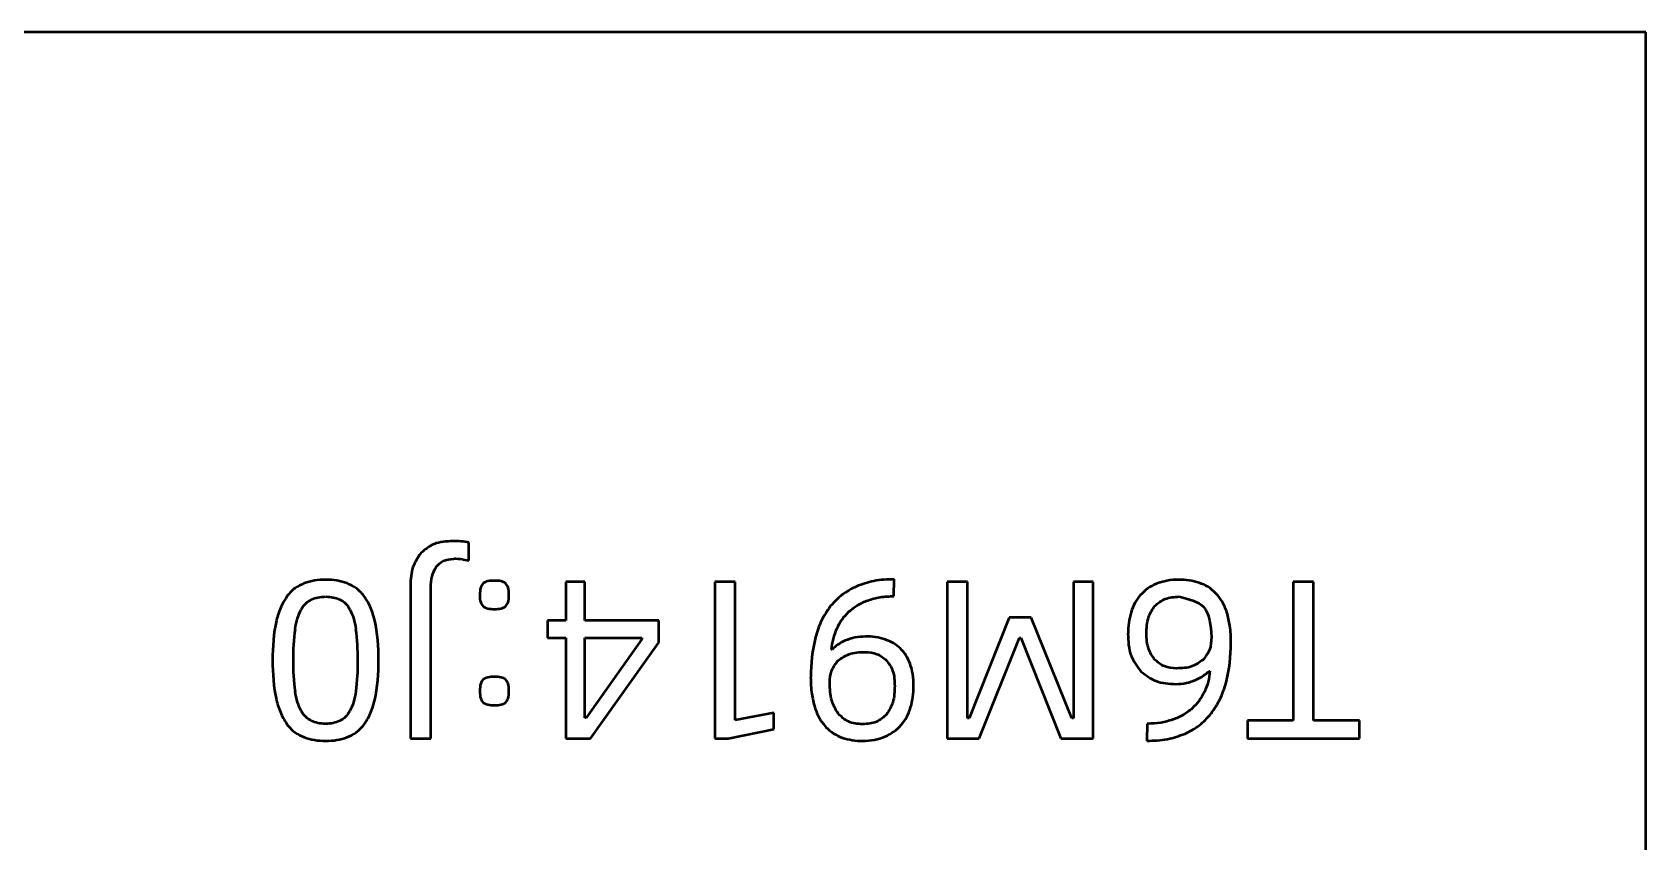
# Model space of a CAD drawing. Header units: millimetres. Extents: x 46 to 194, y 102 to 162.
# Drawn here: x 70.29 to 81.62, y 131.59 to 137.28 of the extents above; entities that cross this region are included whole.
import ezdxf

# ---------------------------------------------------------------- set-up
doc = ezdxf.new("R2010")
doc.units = ezdxf.units.MM
doc.header["$LTSCALE"] = 0.75
doc.layers.add('Visible', color=7, linetype='Continuous', lineweight=50)

msp = doc.modelspace()

# ---------------------------------------------------------------- linework, layer by layer
at = {"layer": 'Visible'}
for p, q in [((81.621, 137.276), (58.621, 137.276)), ((81.621, 114.276), (81.621, 137.276)), ((73.36, 133.565), (73.36, 133.692)), ((73.317, 133.573), (73.36, 133.565)), ((76.344, 133.315), (76.346, 133.434)), ((72.949, 133.389), (72.949, 132.315)), ((73.092, 132.315), (73.092, 133.375)), ((74.041, 133.415), (74.041, 133.144)), ((74.174, 133.415), (74.041, 133.415)), ((74.174, 133.144), (74.174, 133.415)), ((75.086, 133.415), (75.086, 132.315)), ((75.229, 133.415), (75.086, 133.415)), ((75.229, 132.445), (75.229, 133.415)), ((76.718, 133.415), (76.718, 132.315)), ((76.861, 133.415), (76.718, 133.415)), ((76.861, 132.459), (76.861, 133.415)), ((77.603, 133.415), (77.603, 132.459)), ((77.742, 133.415), (77.603, 133.415)), ((77.742, 132.315), (77.742, 133.415)), ((79.147, 133.415), (79.147, 132.442)), ((79.289, 133.415), (79.147, 133.415)), ((79.289, 132.442), (79.289, 133.415)), ((74.041, 133.144), (73.911, 133.144)), ((73.911, 133.144), (73.911, 133.023)), ((74.694, 133.144), (74.174, 133.144)), ((74.694, 132.99), (74.694, 133.144)), ((77.153, 133.166), (76.871, 132.459)), ((77.308, 133.166), (77.153, 133.166)), ((77.593, 132.459), (77.308, 133.166)), ((73.911, 133.023), (74.041, 133.023)), ((74.041, 133.023), (74.041, 132.315)), ((74.174, 132.461), (74.174, 133.023)), ((74.174, 133.023), (74.574, 133.023)), ((74.574, 133.014), (74.184, 132.461)), ((74.213, 132.315), (74.694, 132.99)), ((74.574, 133.023), (74.574, 133.014)), ((76.943, 132.315), (77.224, 133.023)), ((77.224, 133.023), (77.234, 133.023)), ((77.234, 133.023), (77.514, 132.315)), ((75.91, 132.941), (75.904, 132.941)), ((78.557, 132.789), (78.562, 132.789)), ((74.184, 132.461), (74.174, 132.461)), ((75.501, 132.497), (75.229, 132.445)), ((75.501, 132.381), (75.501, 132.497)), ((76.871, 132.459), (76.861, 132.459)), ((77.603, 132.459), (77.593, 132.459)), ((78.121, 132.419), (78.12, 132.299)), ((79.147, 132.442), (78.826, 132.442)), ((78.826, 132.442), (78.826, 132.315)), ((79.611, 132.442), (79.289, 132.442)), ((79.611, 132.315), (79.611, 132.442)), ((72.949, 132.315), (73.092, 132.315)), ((74.041, 132.315), (74.213, 132.315)), ((75.086, 132.315), (75.179, 132.315)), ((75.179, 132.315), (75.501, 132.381)), ((76.718, 132.315), (76.943, 132.315)), ((77.514, 132.315), (77.742, 132.315)), ((78.826, 132.315), (79.611, 132.315))]:
    msp.add_line(p, q, dxfattribs=at)
for centre, radius, start, end in [((73.244, 132.916), 0.786, 85.5268, 89.6352), ((73.28, 133.291), 0.409, 78.7038, 86.4328), ((73.26, 133.174), 0.403, 81.8993, 90.948), ((78.348, 132.975), 0.456, 72.3724, 90.4724), ((78.49, 133.058), 0.503, 163.2212, 180.5185), ((73.188, 132.89), 1.206, 167.8083, 181.1884), ((73.595, 132.885), 1.469, 172.1944, 180.7818), ((71.111, 132.885), 1.469, 359.2182, 7.8056), ((71.52, 132.89), 1.206, 358.8121, 12.1912), ((76.368, 132.897), 0.467, 155.8442, 174.6385), ((76.864, 132.757), 1.104, 165.8847, 180.583), ((76.15, 132.59), 0.442, 72.4181, 90.6804), ((77.629, 132.977), 1.08, 345.5559, 0.5927), ((73.178, 132.84), 1.196, 178.7877, 192.2467), ((73.582, 132.845), 1.456, 179.2357, 187.8391), ((71.125, 132.845), 1.456, 352.1609, 0.7643), ((71.53, 132.84), 1.196, 347.7529, 1.2128), ((75.963, 132.68), 0.519, 343.4835, 0.4243), ((76.119, 132.74), 0.441, 251.7413, 270.4778)]:
    msp.add_arc(centre, radius, start, end, dxfattribs=at)
for points, knots in [([(73.249, 133.702), (73.202, 133.7), (73.117, 133.696), (73.052, 133.642), (73.022, 133.618)], [-0.02476099, -0.02476099, -0.02476099, -0.02476099, -0.01124315, 0, 0, 0, 0]), ([(73.022, 133.618), (73.001, 133.586), (72.955, 133.517), (72.951, 133.434), (72.949, 133.389)], [-0.02436121, -0.02436121, -0.02436121, -0.02436121, -0.01304583, 0, 0, 0, 0]), ([(73.129, 133.521), (73.145, 133.537), (73.178, 133.572), (73.227, 133.575), (73.254, 133.577)], [-0.01408101, -0.01408101, -0.01408101, -0.01408101, -0.00759702, 0, 0, 0, 0]), ([(72.355, 133.431), (72.328, 133.43), (72.277, 133.428), (72.227, 133.413), (72.204, 133.406)], [-0.01539177, -0.01539177, -0.01539177, -0.01539177, -0.00746264, 0, 0, 0, 0]), ([(72.505, 133.406), (72.482, 133.413), (72.433, 133.428), (72.381, 133.43), (72.355, 133.431)], [-0.01531442, -0.01531442, -0.01531442, -0.01531442, -0.00790928, 0, 0, 0, 0]), ([(73.092, 133.375), (73.093, 133.403), (73.095, 133.454), (73.118, 133.5), (73.129, 133.521)], [-0.01521657, -0.01521657, -0.01521657, -0.01521657, -0.00700083, 0, 0, 0, 0]), ([(73.539, 133.424), (73.523, 133.424), (73.496, 133.424), (73.471, 133.412), (73.461, 133.407)], [-0.00804912, -0.00804912, -0.00804912, -0.00804912, -0.003392505, 0, 0, 0, 0]), ([(73.617, 133.407), (73.607, 133.412), (73.583, 133.424), (73.555, 133.424), (73.539, 133.424)], [-0.008129505, -0.008129505, -0.008129505, -0.008129505, -0.004755251, 0, 0, 0, 0]), ([(76.346, 133.434), (76.297, 133.432), (76.206, 133.43), (76.12, 133.398), (76.08, 133.384)], [-0.02724368, -0.02724368, -0.02724368, -0.02724368, -0.01276616, 0, 0, 0, 0]), ([(78.345, 133.431), (78.316, 133.43), (78.261, 133.428), (78.209, 133.41), (78.185, 133.402)], [-0.01634094, -0.01634094, -0.01634094, -0.01634094, -0.0077127, 0, 0, 0, 0]), ([(72.085, 133.318), (72.07, 133.294), (72.035, 133.24), (72.018, 133.178), (72.009, 133.145)], [-0.01905156, -0.01905156, -0.01905156, -0.01905156, -0.01036918, 0, 0, 0, 0]), ([(72.204, 133.406), (72.181, 133.396), (72.135, 133.375), (72.102, 133.338), (72.085, 133.318)], [-0.01488091, -0.01488091, -0.01488091, -0.01488091, -0.0076213, 0, 0, 0, 0]), ([(72.253, 133.292), (72.269, 133.298), (72.302, 133.31), (72.336, 133.311), (72.355, 133.312)], [-0.01039688, -0.01039688, -0.01039688, -0.01039688, -0.0054907, 0, 0, 0, 0]), ([(72.355, 133.312), (72.373, 133.311), (72.407, 133.31), (72.439, 133.298), (72.455, 133.292)], [-0.01024082, -0.01024082, -0.01024082, -0.01024082, -0.00486848, 0, 0, 0, 0]), ([(72.623, 133.318), (72.606, 133.338), (72.573, 133.375), (72.528, 133.396), (72.505, 133.406)], [-0.01481455, -0.01481455, -0.01481455, -0.01481455, -0.00720728, 0, 0, 0, 0]), ([(72.699, 133.145), (72.69, 133.178), (72.673, 133.24), (72.639, 133.294), (72.623, 133.318)], [-0.01905156, -0.01905156, -0.01905156, -0.01905156, -0.00868239, 0, 0, 0, 0]), ([(73.461, 133.407), (73.454, 133.397), (73.437, 133.373), (73.437, 133.342), (73.437, 133.323)], [-0.0089269, -0.0089269, -0.0089269, -0.0089269, -0.005461114, 0, 0, 0, 0]), ([(73.437, 133.323), (73.437, 133.305), (73.437, 133.275), (73.454, 133.251), (73.461, 133.242)], [-0.008622932, -0.008622932, -0.008622932, -0.008622932, -0.003398105, 0, 0, 0, 0]), ([(73.64, 133.323), (73.641, 133.342), (73.641, 133.372), (73.624, 133.397), (73.617, 133.407)], [-0.008894586, -0.008894586, -0.008894586, -0.008894586, -0.00343559, 0, 0, 0, 0]), ([(73.617, 133.242), (73.624, 133.251), (73.641, 133.275), (73.641, 133.305), (73.64, 133.323)], [-0.008589915, -0.008589915, -0.008589915, -0.008589915, -0.005222613, 0, 0, 0, 0]), ([(76.08, 133.384), (76.045, 133.366), (75.975, 133.33), (75.923, 133.272), (75.897, 133.244)], [-0.02317135, -0.02317135, -0.02317135, -0.02317135, -0.01141807, 0, 0, 0, 0]), ([(76.161, 133.286), (76.189, 133.295), (76.249, 133.312), (76.311, 133.314), (76.344, 133.315)], [-0.01859801, -0.01859801, -0.01859801, -0.01859801, -0.00983319, 0, 0, 0, 0]), ([(78.073, 133.323), (78.059, 133.305), (78.031, 133.269), (78.016, 133.225), (78.008, 133.203)], [-0.01369037, -0.01369037, -0.01369037, -0.01369037, -0.0069802, 0, 0, 0, 0]), ([(78.185, 133.402), (78.163, 133.392), (78.121, 133.372), (78.089, 133.339), (78.073, 133.323)], [-0.01379436, -0.01379436, -0.01379436, -0.01379436, -0.00671834, 0, 0, 0, 0]), ([(78.175, 133.248), (78.198, 133.266), (78.248, 133.307), (78.312, 133.31), (78.346, 133.312)], [-0.01870669, -0.01870669, -0.01870669, -0.01870669, -0.0100355, 0, 0, 0, 0]), ([(78.346, 133.312), (78.412, 133.296), (78.557, 133.262), (78.567, 133.111), (78.573, 133.028)], [-0.04044005, -0.04044005, -0.04044005, -0.04044005, -0.02202035, 0, 0, 0, 0]), ([(78.602, 133.337), (78.585, 133.353), (78.551, 133.384), (78.508, 133.401), (78.487, 133.409)], [-0.01373522, -0.01373522, -0.01373522, -0.01373522, -0.0068165, 0, 0, 0, 0]), ([(78.681, 133.202), (78.671, 133.228), (78.652, 133.278), (78.618, 133.318), (78.602, 133.337)], [-0.01576036, -0.01576036, -0.01576036, -0.01576036, -0.00741392, 0, 0, 0, 0]), ([(72.14, 133.084), (72.145, 133.111), (72.153, 133.158), (72.173, 133.202), (72.182, 133.221)], [-0.01439363, -0.01439363, -0.01439363, -0.01439363, -0.00645744, 0, 0, 0, 0]), ([(72.182, 133.221), (72.192, 133.237), (72.21, 133.266), (72.24, 133.284), (72.253, 133.292)], [-0.01015837, -0.01015837, -0.01015837, -0.01015837, -0.00479305, 0, 0, 0, 0]), ([(72.455, 133.292), (72.469, 133.284), (72.498, 133.266), (72.516, 133.237), (72.525, 133.221)], [-0.01010681, -0.01010681, -0.01010681, -0.01010681, -0.00532994, 0, 0, 0, 0]), ([(72.525, 133.221), (72.534, 133.202), (72.554, 133.158), (72.562, 133.111), (72.566, 133.084)], [-0.01436678, -0.01436678, -0.01436678, -0.01436678, -0.00793192, 0, 0, 0, 0]), ([(73.461, 133.242), (73.471, 133.237), (73.496, 133.225), (73.523, 133.225), (73.539, 133.225)], [-0.00804912, -0.00804912, -0.00804912, -0.00804912, -0.004656614, 0, 0, 0, 0]), ([(73.539, 133.225), (73.555, 133.225), (73.583, 133.225), (73.607, 133.237), (73.617, 133.242)], [-0.008129505, -0.008129505, -0.008129505, -0.008129505, -0.003374254, 0, 0, 0, 0]), ([(75.897, 133.244), (75.875, 133.211), (75.829, 133.145), (75.805, 133.067), (75.793, 133.027)], [-0.02423308, -0.02423308, -0.02423308, -0.02423308, -0.01252265, 0, 0, 0, 0]), ([(75.943, 133.088), (75.954, 133.11), (75.976, 133.154), (76.011, 133.19), (76.028, 133.207)], [-0.01472229, -0.01472229, -0.01472229, -0.01472229, -0.00735475, 0, 0, 0, 0]), ([(76.028, 133.207), (76.048, 133.223), (76.088, 133.256), (76.136, 133.276), (76.161, 133.286)], [-0.01557284, -0.01557284, -0.01557284, -0.01557284, -0.00801226, 0, 0, 0, 0]), ([(78.116, 133.053), (78.118, 133.092), (78.12, 133.163), (78.158, 133.222), (78.175, 133.248)], [-0.0206323, -0.0206323, -0.0206323, -0.0206323, -0.00918536, 0, 0, 0, 0]), ([(78.709, 132.988), (78.709, 133.028), (78.707, 133.1), (78.689, 133.17), (78.681, 133.202)], [-0.02157638, -0.02157638, -0.02157638, -0.02157638, -0.00980584, 0, 0, 0, 0]), ([(76.002, 133.003), (75.983, 132.994), (75.95, 132.977), (75.922, 132.952), (75.91, 132.941)], [-0.01113143, -0.01113143, -0.01113143, -0.01113143, -0.00497726, 0, 0, 0, 0]), ([(76.145, 133.031), (76.119, 133.03), (76.07, 133.028), (76.024, 133.011), (76.002, 133.003)], [-0.01463393, -0.01463393, -0.01463393, -0.01463393, -0.00699252, 0, 0, 0, 0]), ([(76.39, 132.948), (76.374, 132.961), (76.342, 132.988), (76.303, 133.003), (76.283, 133.011)], [-0.01240754, -0.01240754, -0.01240754, -0.01240754, -0.00634083, 0, 0, 0, 0]), ([(77.986, 133.053), (77.988, 132.999), (77.992, 132.9), (78.05, 132.821), (78.077, 132.786)], [-0.02885929, -0.02885929, -0.02885929, -0.02885929, -0.01296675, 0, 0, 0, 0]), ([(78.175, 132.869), (78.158, 132.894), (78.12, 132.949), (78.118, 133.016), (78.116, 133.053)], [-0.01973647, -0.01973647, -0.01973647, -0.01973647, -0.01089694, 0, 0, 0, 0]), ([(78.573, 133.028), (78.571, 132.997), (78.567, 132.938), (78.531, 132.891), (78.514, 132.869)], [-0.01731146, -0.01731146, -0.01731146, -0.01731146, -0.00829557, 0, 0, 0, 0]), ([(75.893, 132.705), (75.895, 132.736), (75.898, 132.795), (75.935, 132.842), (75.952, 132.864)], [-0.01735772, -0.01735772, -0.01735772, -0.01735772, -0.0082604, 0, 0, 0, 0]), ([(75.952, 132.864), (75.977, 132.881), (76.033, 132.92), (76.102, 132.922), (76.14, 132.923)], [-0.020083, -0.020083, -0.020083, -0.020083, -0.01121378, 0, 0, 0, 0]), ([(76.14, 132.923), (76.169, 132.921), (76.225, 132.917), (76.269, 132.882), (76.29, 132.866)], [-0.01646464, -0.01646464, -0.01646464, -0.01646464, -0.00797948, 0, 0, 0, 0]), ([(76.29, 132.866), (76.308, 132.842), (76.346, 132.788), (76.348, 132.721), (76.349, 132.684)], [-0.01945255, -0.01945255, -0.01945255, -0.01945255, -0.01081851, 0, 0, 0, 0]), ([(76.458, 132.84), (76.449, 132.861), (76.432, 132.901), (76.403, 132.933), (76.39, 132.948)], [-0.01283332, -0.01283332, -0.01283332, -0.01283332, -0.00616999, 0, 0, 0, 0]), ([(78.327, 132.808), (78.298, 132.81), (78.241, 132.814), (78.196, 132.851), (78.175, 132.869)], [-0.01675992, -0.01675992, -0.01675992, -0.01675992, -0.00814395, 0, 0, 0, 0]), ([(78.514, 132.869), (78.49, 132.851), (78.434, 132.811), (78.366, 132.809), (78.327, 132.808)], [-0.02007804, -0.02007804, -0.02007804, -0.02007804, -0.01119949, 0, 0, 0, 0]), ([(73.539, 132.749), (73.523, 132.749), (73.496, 132.749), (73.471, 132.737), (73.461, 132.732)], [-0.008049142, -0.008049142, -0.008049142, -0.008049142, -0.003392528, 0, 0, 0, 0]), ([(73.617, 132.732), (73.607, 132.737), (73.583, 132.749), (73.555, 132.749), (73.539, 132.749)], [-0.008129529, -0.008129529, -0.008129529, -0.008129529, -0.004755251, 0, 0, 0, 0]), ([(75.759, 132.746), (75.76, 132.707), (75.762, 132.635), (75.78, 132.565), (75.788, 132.534)], [-0.02149681, -0.02149681, -0.02149681, -0.02149681, -0.00982515, 0, 0, 0, 0]), ([(76.482, 132.684), (76.482, 132.712), (76.48, 132.766), (76.465, 132.816), (76.458, 132.84)], [-0.01586702, -0.01586702, -0.01586702, -0.01586702, -0.0074243, 0, 0, 0, 0]), ([(78.077, 132.786), (78.111, 132.76), (78.183, 132.706), (78.273, 132.701), (78.321, 132.698)], [-0.02643169, -0.02643169, -0.02643169, -0.02643169, -0.01396079, 0, 0, 0, 0]), ([(78.464, 132.728), (78.482, 132.737), (78.516, 132.754), (78.544, 132.778), (78.557, 132.789)], [-0.01120496, -0.01120496, -0.01120496, -0.01120496, -0.0050065, 0, 0, 0, 0]), ([(78.562, 132.789), (78.559, 132.763), (78.553, 132.713), (78.533, 132.667), (78.524, 132.644)], [-0.01505479, -0.01505479, -0.01505479, -0.01505479, -0.00743948, 0, 0, 0, 0]), ([(72.182, 132.51), (72.173, 132.529), (72.153, 132.573), (72.145, 132.621), (72.14, 132.647)], [-0.01439357, -0.01439357, -0.01439357, -0.01439357, -0.00793621, 0, 0, 0, 0]), ([(72.566, 132.647), (72.562, 132.621), (72.554, 132.573), (72.534, 132.529), (72.525, 132.51)], [-0.01436672, -0.01436672, -0.01436672, -0.01436672, -0.0064348, 0, 0, 0, 0]), ([(73.461, 132.732), (73.454, 132.722), (73.437, 132.698), (73.437, 132.668), (73.437, 132.649)], [-0.008774842, -0.008774842, -0.008774842, -0.008774842, -0.005342984, 0, 0, 0, 0]), ([(73.437, 132.649), (73.437, 132.631), (73.437, 132.601), (73.454, 132.576), (73.461, 132.567)], [-0.008774834, -0.008774834, -0.008774834, -0.008774834, -0.00343191, 0, 0, 0, 0]), ([(73.64, 132.649), (73.641, 132.668), (73.641, 132.698), (73.624, 132.722), (73.617, 132.732)], [-0.00874218, -0.00874218, -0.00874218, -0.00874218, -0.003401361, 0, 0, 0, 0]), ([(73.617, 132.567), (73.624, 132.576), (73.641, 132.601), (73.641, 132.631), (73.64, 132.649)], [-0.008742172, -0.008742172, -0.008742172, -0.008742172, -0.005340759, 0, 0, 0, 0]), ([(75.951, 132.491), (75.934, 132.52), (75.896, 132.586), (75.894, 132.663), (75.893, 132.705)], [-0.02249442, -0.02249442, -0.02249442, -0.02249442, -0.01241041, 0, 0, 0, 0]), ([(76.349, 132.684), (76.348, 132.645), (76.346, 132.573), (76.309, 132.513), (76.292, 132.485)], [-0.02100538, -0.02100538, -0.02100538, -0.02100538, -0.00944545, 0, 0, 0, 0]), ([(78.321, 132.698), (78.347, 132.699), (78.396, 132.701), (78.442, 132.719), (78.464, 132.728)], [-0.01465421, -0.01465421, -0.01465421, -0.01465421, -0.0070109, 0, 0, 0, 0]), ([(78.524, 132.644), (78.512, 132.622), (78.489, 132.578), (78.454, 132.544), (78.437, 132.526)], [-0.01468814, -0.01468814, -0.01468814, -0.01468814, -0.00734877, 0, 0, 0, 0]), ([(78.57, 132.49), (78.592, 132.522), (78.638, 132.59), (78.663, 132.668), (78.675, 132.708)], [-0.02433309, -0.02433309, -0.02433309, -0.02433309, -0.01256171, 0, 0, 0, 0]), ([(72.009, 132.586), (72.018, 132.552), (72.035, 132.491), (72.07, 132.437), (72.085, 132.412)], [-0.01904823, -0.01904823, -0.01904823, -0.01904823, -0.00871669, 0, 0, 0, 0]), ([(72.623, 132.412), (72.639, 132.437), (72.673, 132.491), (72.69, 132.552), (72.699, 132.586)], [-0.01904823, -0.01904823, -0.01904823, -0.01904823, -0.01033154, 0, 0, 0, 0]), ([(73.461, 132.567), (73.471, 132.562), (73.496, 132.55), (73.523, 132.55), (73.539, 132.549)], [-0.00804912, -0.00804912, -0.00804912, -0.00804912, -0.004656614, 0, 0, 0, 0]), ([(73.539, 132.549), (73.555, 132.549), (73.583, 132.55), (73.607, 132.562), (73.617, 132.567)], [-0.008129505, -0.008129505, -0.008129505, -0.008129505, -0.003374254, 0, 0, 0, 0]), ([(75.788, 132.534), (75.798, 132.507), (75.816, 132.457), (75.85, 132.415), (75.866, 132.396)], [-0.01591928, -0.01591928, -0.01591928, -0.01591928, -0.00749014, 0, 0, 0, 0]), ([(76.395, 132.411), (76.409, 132.429), (76.437, 132.466), (76.453, 132.51), (76.461, 132.533)], [-0.0139413, -0.0139413, -0.0139413, -0.0139413, -0.00711582, 0, 0, 0, 0]), ([(78.437, 132.526), (78.417, 132.511), (78.376, 132.478), (78.327, 132.458), (78.302, 132.448)], [-0.0156649, -0.0156649, -0.0156649, -0.0156649, -0.00807573, 0, 0, 0, 0]), ([(72.085, 132.412), (72.102, 132.393), (72.135, 132.354), (72.181, 132.334), (72.204, 132.324)], [-0.01493227, -0.01493227, -0.01493227, -0.01493227, -0.00726895, 0, 0, 0, 0]), ([(72.253, 132.439), (72.24, 132.448), (72.21, 132.465), (72.192, 132.494), (72.182, 132.51)], [-0.01015838, -0.01015838, -0.01015838, -0.01015838, -0.00536528, 0, 0, 0, 0]), ([(72.355, 132.419), (72.336, 132.42), (72.302, 132.421), (72.269, 132.433), (72.253, 132.439)], [-0.01039688, -0.01039688, -0.01039688, -0.01039688, -0.00490618, 0, 0, 0, 0]), ([(72.455, 132.439), (72.439, 132.433), (72.407, 132.421), (72.373, 132.42), (72.355, 132.419)], [-0.01024082, -0.01024082, -0.01024082, -0.01024082, -0.00537234, 0, 0, 0, 0]), ([(72.525, 132.51), (72.516, 132.494), (72.498, 132.465), (72.469, 132.448), (72.455, 132.439)], [-0.01010681, -0.01010681, -0.01010681, -0.01010681, -0.00477687, 0, 0, 0, 0]), ([(72.505, 132.324), (72.528, 132.334), (72.573, 132.355), (72.606, 132.393), (72.623, 132.412)], [-0.01486606, -0.01486606, -0.01486606, -0.01486606, -0.00764937, 0, 0, 0, 0]), ([(76.122, 132.416), (76.088, 132.419), (76.022, 132.423), (75.974, 132.469), (75.951, 132.491)], [-0.01920275, -0.01920275, -0.01920275, -0.01920275, -0.00912286, 0, 0, 0, 0]), ([(76.292, 132.485), (76.27, 132.465), (76.222, 132.422), (76.157, 132.418), (76.122, 132.416)], [-0.01879396, -0.01879396, -0.01879396, -0.01879396, -0.01001615, 0, 0, 0, 0]), ([(76.283, 132.329), (76.304, 132.34), (76.346, 132.361), (76.379, 132.394), (76.395, 132.411)], [-0.01399014, -0.01399014, -0.01399014, -0.01399014, -0.00682907, 0, 0, 0, 0]), ([(78.302, 132.448), (78.274, 132.44), (78.215, 132.422), (78.153, 132.42), (78.121, 132.419)], [-0.01836145, -0.01836145, -0.01836145, -0.01836145, -0.00961582, 0, 0, 0, 0]), ([(78.387, 132.349), (78.422, 132.367), (78.492, 132.403), (78.544, 132.461), (78.57, 132.49)], [-0.02328849, -0.02328849, -0.02328849, -0.02328849, -0.01147401, 0, 0, 0, 0]), ([(72.204, 132.324), (72.227, 132.316), (72.277, 132.302), (72.328, 132.3), (72.355, 132.299)], [-0.01539178, -0.01539178, -0.01539178, -0.01539178, -0.00792913, 0, 0, 0, 0]), ([(72.355, 132.299), (72.381, 132.3), (72.433, 132.302), (72.482, 132.316), (72.505, 132.324)], [-0.01531441, -0.01531441, -0.01531441, -0.01531441, -0.00740512, 0, 0, 0, 0]), ([(75.866, 132.396), (75.883, 132.38), (75.916, 132.348), (75.959, 132.33), (75.981, 132.321)], [-0.01380191, -0.01380191, -0.01380191, -0.01380191, -0.006841, 0, 0, 0, 0]), ([(76.122, 132.299), (76.151, 132.3), (76.206, 132.302), (76.258, 132.32), (76.283, 132.329)], [-0.0163781, -0.0163781, -0.0163781, -0.0163781, -0.00774652, 0, 0, 0, 0]), ([(78.12, 132.299), (78.168, 132.301), (78.26, 132.303), (78.346, 132.334), (78.387, 132.349)], [-0.02732026, -0.02732026, -0.02732026, -0.02732026, -0.01282297, 0, 0, 0, 0])]:
    msp.add_open_spline(points, degree=3, knots=knots, dxfattribs=at)

doc.saveas('drawing.dxf')
